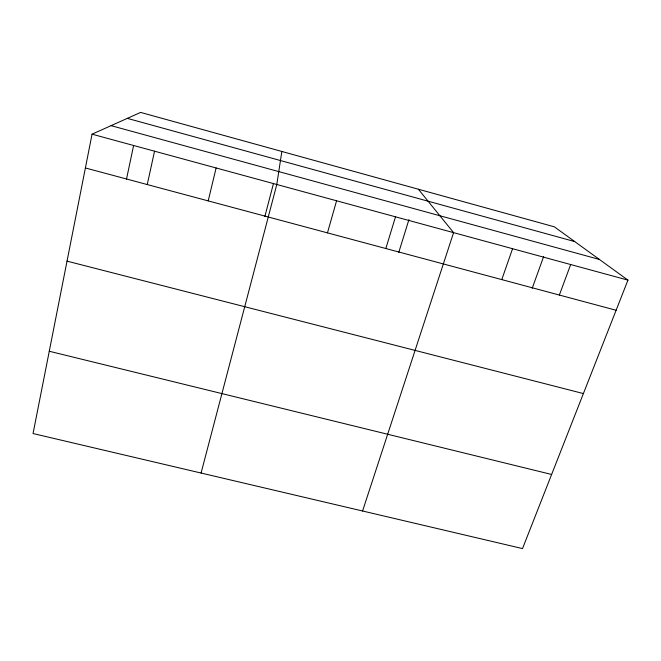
<?xml version="1.0" encoding="UTF-8"?>
<svg xmlns="http://www.w3.org/2000/svg" width="661" height="661" viewBox="0 0 661 661"><rect width="100%" height="100%" fill="white"/><g stroke="black" fill="none" stroke-linecap="round" stroke-linejoin="round"><path stroke-width="0.99" d="M281.842 151.468L276.794 184.493L201.084 473.036M92.053 134.175L33.05 433.542L522.512 548.589L627.95 280.132L554.364 226.83L140.619 112.411L92.053 134.175L627.95 280.132M126.466 179.28L133.621 145.47M147.246 184.551L154.55 151.195M208.198 200.894L216.122 167.968M264.854 216.502L273.414 183.75M327.468 232.87L336.581 200.779M385.826 248.519L395.509 216.825M398.765 252.395L408.936 219.609M362.575 510.994L453.586 232.639L418.372 189.22M501.773 279.611L512.564 248.701M532.204 288.287L543.664 256.493M559.355 295.046L570.674 264.532M49.269 351.255L551.621 474.466M67.025 261.136L583.399 393.568M85.393 167.968L616.118 310.265M127.325 118.369L574.723 241.579M111.073 125.648L599.387 259.442"/></g></svg>
